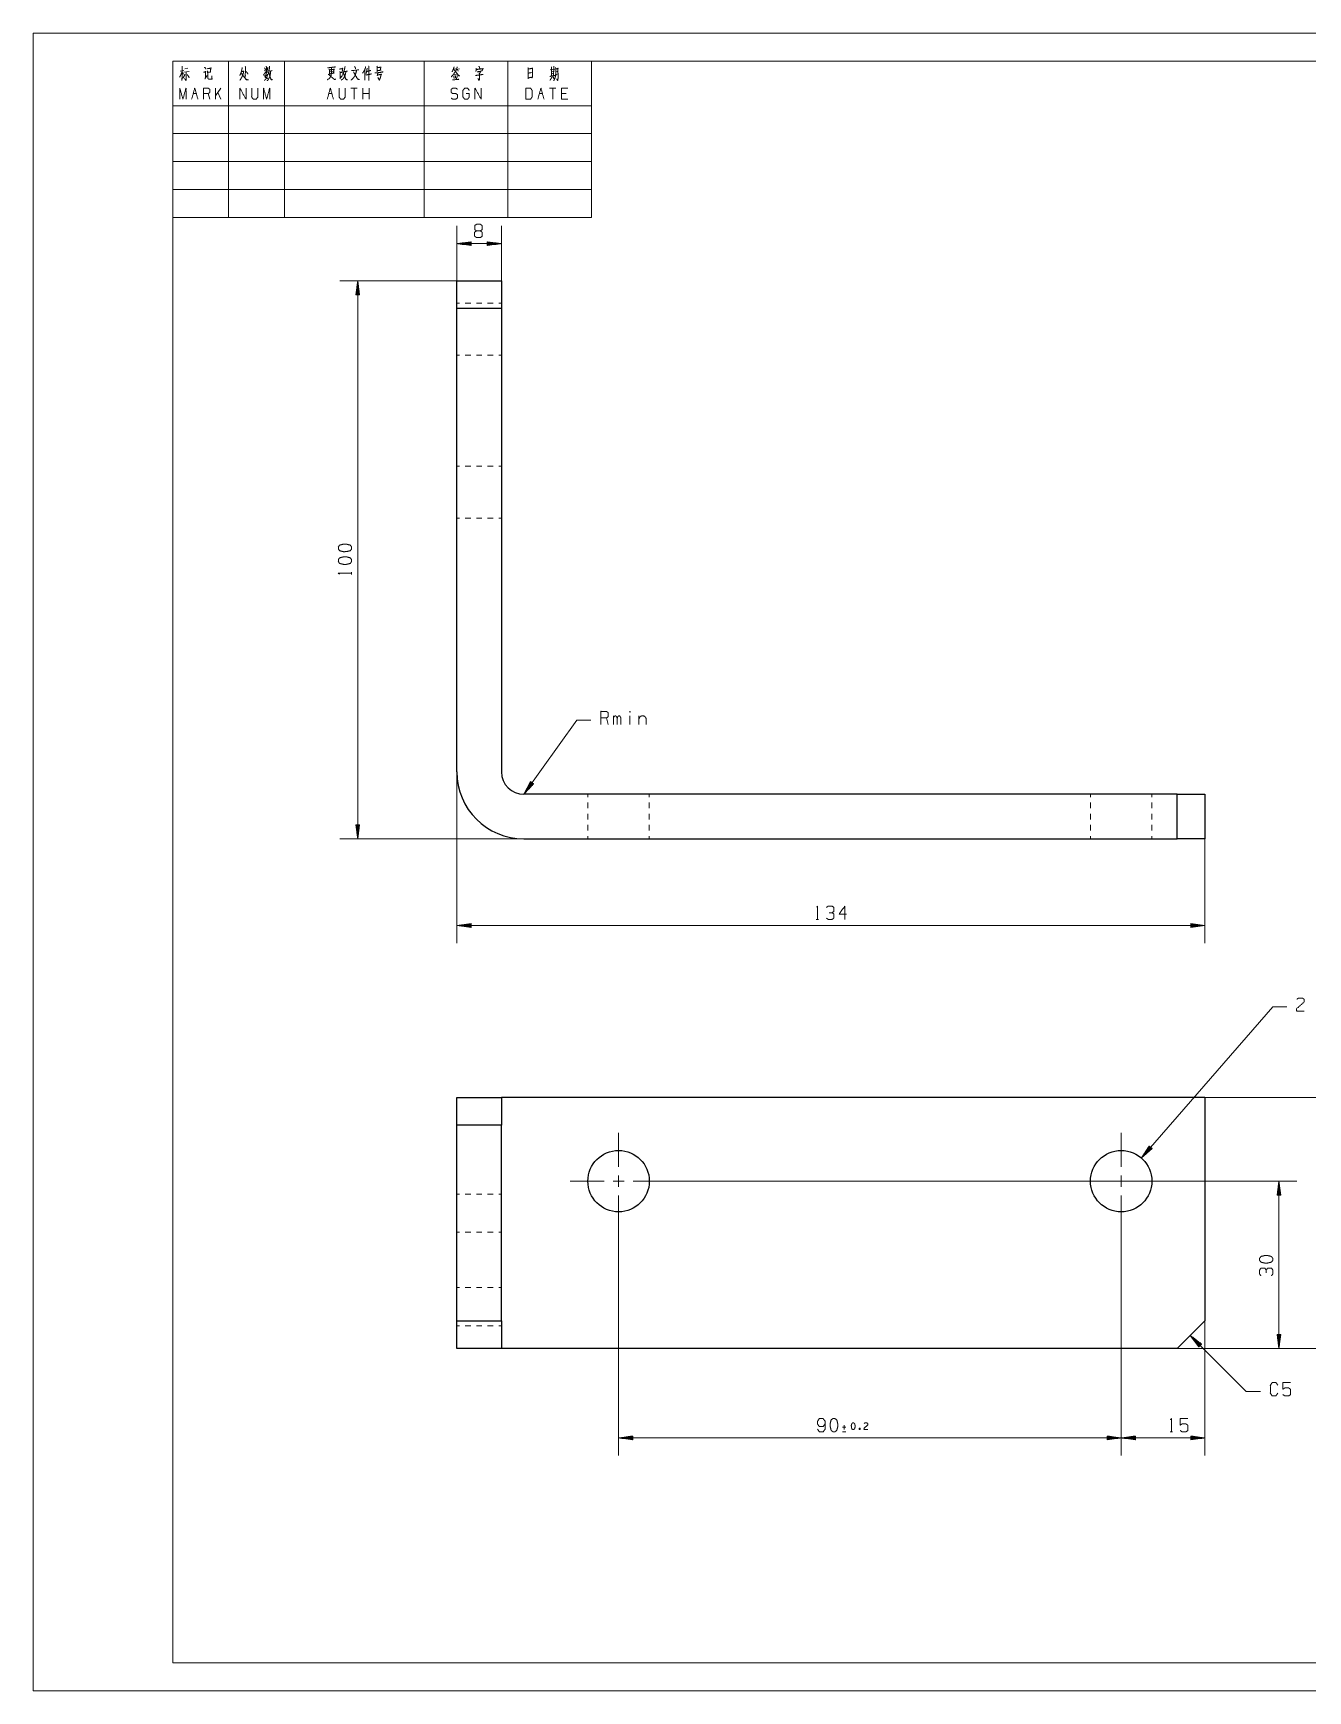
# Model space of a CAD drawing. Header units: millimetres. Extents: x 0 to 420, y 0 to 297.
# Drawn here: x 0 to 228.3, y 0 to 297 of the extents above; entities that cross this region are included whole.
import ezdxf

# ---------------------------------------------------------------- set-up
doc = ezdxf.new("R2010")
doc.units = ezdxf.units.MM
doc.layers.add('1', color=7, linetype='Continuous', true_color=0xffffff)

msp = doc.modelspace()

# ---------------------------------------------------------------- linework, layer by layer
at = {"layer": '1', "color": 132, "linetype": 'Continuous', "lineweight": 18}
for p, q in [((0, 297), (0, 0)), ((420, 297), (0, 297)), ((25, 292), (25, 264)), ((25, 292), (100, 292)), ((25, 292), (100, 292)), ((25, 292), (100, 292)), ((25, 292), (25, 5)), ((415, 292), (25, 292)), ((35, 292), (35, 264)), ((45, 292), (45, 264)), ((70, 292), (70, 264)), ((85, 292), (85, 264)), ((100, 292), (100, 264)), ((25, 284), (100, 284)), ((25, 279), (100, 279)), ((25, 274), (100, 274)), ((25, 269), (100, 269)), ((25, 264), (100, 264)), ((25, 5), (415, 5)), ((0, 0), (420, 0))]:
    msp.add_line(p, q, dxfattribs=at)
at = {"layer": '1', "color": 95, "linetype": 'Continuous', "lineweight": 18}
for p, q in [((26.34, 290.18), (26.96, 290.3)), ((26.7, 289.95), (26.92, 289.68)), ((26.99, 289.99), (27.95, 290.14)), ((27.13, 290.61), (27.71, 290.74)), ((41.34, 290.22), (42.13, 290.38)), ((42.25, 290.16), (42.79, 290.28)), ((53.17, 290.09), (53.7, 290.18)), ((54.91, 288.87), (55.37, 289.43)), ((75.25, 290.57), (75.67, 290.63)), ((75.35, 290.55), (75.45, 290.24)), ((75.83, 289.64), (75.37, 289.56)), ((75.82, 290.51), (76.35, 290.61)), ((75.98, 290.49), (76.11, 290.16)), ((92.56, 290.43), (93.43, 290.55)), ((92.84, 290.07), (93.11, 290.14)), ((92.86, 289.72), (93.09, 289.78)), ((93.6, 290.05), (93.85, 290.12)), ((28.66, 286.17), (29.22, 286.17)), ((31.62, 285.18), (31.34, 286.17)), ((33.59, 287.14), (32.63, 285.78)), ((32.63, 285.18), (32.63, 287.14)), ((33.59, 285.18), (33.04, 286.36)), ((52.94, 286.17), (53.49, 286.17)), ((58.02, 287.14), (56.9, 287.14)), ((57.46, 287.14), (57.46, 285.18)), ((59.02, 285.18), (59.02, 287.14)), ((60.14, 286.17), (59.02, 286.17)), ((60.14, 285.18), (60.14, 287.14)), ((90.65, 286.17), (91.2, 286.17)), ((93.6, 287.14), (92.49, 287.14)), ((93.05, 287.14), (93.05, 285.18)), ((95.45, 286.17), (94.61, 286.17)), ((57.03, 200.02), (57.03, 200.44)), ((102.99, 173.11), (102.65, 174.31)), ((103.92, 173.11), (103.92, 174.68)), ((106.87, 174.68), (106.87, 173.11)), ((108.47, 174.68), (108.47, 173.11)), ((140.24, 138.22), (140.66, 138.22)), ((145.24, 47.62), (145.24, 46.82)), ((145.52, 47.22), (144.96, 47.22)), ((144.96, 46.43), (145.52, 46.43)), ((203.62, 46.41), (204.04, 46.41))]:
    msp.add_line(p, q, dxfattribs=at)
at = {"layer": '1', "color": 13, "linetype": 'Continuous', "lineweight": 18}
for p, q in [((75.87, 252.64), (75.87, 262.46)), ((83.87, 252.64), (83.87, 262.46)), ((78.41, 259.62), (75.87, 259.29)), ((75.87, 259.29), (78.41, 258.95)), ((83.87, 259.29), (75.87, 259.29)), ((78.41, 259.31), (76.07, 259.31)), ((78.41, 259.26), (76.07, 259.26)), ((78.41, 259.36), (76.45, 259.36)), ((78.41, 259.21), (76.45, 259.21)), ((78.41, 259.41), (76.84, 259.41)), ((78.41, 259.16), (76.84, 259.16)), ((78.41, 259.46), (77.22, 259.46)), ((78.41, 259.11), (77.22, 259.11)), ((78.41, 259.51), (77.61, 259.51)), ((78.41, 259.06), (77.61, 259.06)), ((78.41, 259.56), (78, 259.56)), ((78.41, 259.01), (78, 259.01)), ((78.41, 259.62), (78.38, 259.62)), ((78.41, 259.62), (78.38, 259.62)), ((78.41, 258.95), (78.38, 258.95)), ((78.41, 258.95), (78.38, 258.95)), ((78.41, 258.95), (78.41, 259.62)), ((81.33, 259.62), (81.37, 259.62)), ((81.33, 259.62), (81.37, 259.62)), ((81.33, 259.62), (81.33, 258.95)), ((83.87, 259.29), (81.33, 259.62)), ((81.33, 259.56), (81.75, 259.56)), ((81.33, 259.51), (82.14, 259.51)), ((81.33, 259.46), (82.52, 259.46)), ((81.33, 259.41), (82.91, 259.41)), ((81.33, 259.36), (83.3, 259.36)), ((81.33, 259.31), (83.68, 259.31)), ((81.33, 258.95), (83.87, 259.29)), ((81.33, 259.26), (83.68, 259.26)), ((81.33, 259.21), (83.3, 259.21)), ((81.33, 259.16), (82.91, 259.16)), ((81.33, 259.11), (82.52, 259.11)), ((81.33, 259.06), (82.14, 259.06)), ((81.33, 259.01), (81.75, 259.01)), ((81.33, 258.95), (81.37, 258.95)), ((81.33, 258.95), (81.37, 258.95)), ((75.87, 252.64), (54.94, 252.64)), ((58.12, 252.64), (57.78, 250.1)), ((58.45, 250.1), (58.12, 252.64)), ((58.12, 252.64), (58.12, 152.64)), ((57.78, 250.1), (58.45, 250.1)), ((57.79, 250.1), (57.79, 250.13)), ((57.79, 250.1), (57.79, 250.13)), ((57.84, 250.1), (57.84, 250.51)), ((57.89, 250.1), (57.89, 250.9)), ((57.94, 250.1), (57.94, 251.29)), ((57.99, 250.1), (57.99, 251.67)), ((58.04, 250.1), (58.04, 252.06)), ((58.09, 250.1), (58.09, 252.44)), ((58.14, 250.1), (58.14, 252.44)), ((58.19, 250.1), (58.19, 252.06)), ((58.25, 250.1), (58.25, 251.67)), ((58.3, 250.1), (58.3, 251.29)), ((58.35, 250.1), (58.35, 250.9)), ((58.4, 250.1), (58.4, 250.51)), ((58.45, 250.1), (58.45, 250.13)), ((58.45, 250.1), (58.45, 250.13)), ((97.34, 173.92), (87.87, 160.64)), ((99.88, 173.92), (97.34, 173.92)), ((75.87, 164.64), (75.87, 133.95)), ((89.08, 162.9), (87.87, 160.64)), ((87.87, 160.64), (89.62, 162.51)), ((89.33, 162.72), (87.97, 160.81)), ((89.37, 162.69), (88.01, 160.78)), ((89.29, 162.75), (88.15, 161.15)), ((89.41, 162.66), (88.27, 161.06)), ((89.24, 162.78), (88.33, 161.49)), ((89.2, 162.81), (88.51, 161.84)), ((89.45, 162.63), (88.54, 161.35)), ((89.16, 162.84), (88.7, 162.18)), ((89.49, 162.6), (88.8, 161.63)), ((89.12, 162.87), (88.88, 162.53)), ((89.08, 162.9), (89.06, 162.87)), ((89.08, 162.9), (89.06, 162.87)), ((89.53, 162.57), (89.07, 161.92)), ((89.62, 162.51), (89.08, 162.9)), ((89.58, 162.54), (89.33, 162.2)), ((89.62, 162.51), (89.6, 162.49)), ((89.62, 162.51), (89.6, 162.49)), ((57.78, 155.18), (58.12, 152.64)), ((58.45, 155.18), (57.78, 155.18)), ((57.79, 155.18), (57.79, 155.14)), ((57.79, 155.18), (57.79, 155.14)), ((57.84, 155.18), (57.84, 154.76)), ((57.89, 155.18), (57.89, 154.37)), ((57.94, 155.18), (57.94, 153.99)), ((57.99, 155.18), (57.99, 153.6)), ((58.04, 155.18), (58.04, 153.21)), ((58.09, 155.18), (58.09, 152.83)), ((58.12, 152.64), (58.45, 155.18)), ((58.14, 155.18), (58.14, 152.83)), ((58.19, 155.18), (58.19, 153.21)), ((58.25, 155.18), (58.25, 153.6)), ((58.3, 155.18), (58.3, 153.99)), ((58.35, 155.18), (58.35, 154.37)), ((58.4, 155.18), (58.4, 154.76)), ((58.45, 155.18), (58.45, 155.14)), ((58.45, 155.18), (58.45, 155.14)), ((87.87, 152.64), (54.94, 152.64)), ((209.84, 152.64), (209.84, 133.95)), ((78.41, 137.46), (75.87, 137.12)), ((75.87, 137.12), (78.41, 136.79)), ((209.84, 137.12), (75.87, 137.12)), ((78.41, 137.15), (76.07, 137.15)), ((78.41, 137.1), (76.07, 137.1)), ((78.41, 137.2), (76.45, 137.2)), ((78.41, 137.05), (76.45, 137.05)), ((78.41, 137.25), (76.84, 137.25)), ((78.41, 137), (76.84, 137)), ((78.41, 137.3), (77.22, 137.3)), ((78.41, 136.95), (77.22, 136.95)), ((78.41, 137.35), (77.61, 137.35)), ((78.41, 136.9), (77.61, 136.9)), ((78.41, 137.4), (78, 137.4)), ((78.41, 136.85), (78, 136.85)), ((78.41, 137.45), (78.38, 137.45)), ((78.41, 137.45), (78.38, 137.45)), ((78.41, 136.79), (78.38, 136.79)), ((78.41, 136.79), (78.38, 136.79)), ((78.41, 136.79), (78.41, 137.46)), ((207.3, 137.46), (207.3, 136.79)), ((209.84, 137.12), (207.3, 137.46)), ((207.3, 137.45), (207.33, 137.45)), ((207.3, 137.45), (207.33, 137.45)), ((207.3, 137.4), (207.72, 137.4)), ((207.3, 137.35), (208.11, 137.35)), ((207.3, 137.3), (208.49, 137.3)), ((207.3, 137.25), (208.88, 137.25)), ((207.3, 137.2), (209.26, 137.2)), ((207.3, 137.15), (209.65, 137.15)), ((207.3, 136.79), (209.84, 137.12)), ((207.3, 137.1), (209.65, 137.1)), ((207.3, 137.05), (209.26, 137.05)), ((207.3, 137), (208.88, 137)), ((207.3, 136.95), (208.49, 136.95)), ((207.3, 136.9), (208.11, 136.9)), ((207.3, 136.85), (207.72, 136.85)), ((207.3, 136.79), (207.33, 136.79)), ((207.3, 136.79), (207.33, 136.79)), ((198.45, 95.47), (221.97, 122.56)), ((221.97, 122.56), (224.51, 122.56)), ((209.84, 106.32), (236.61, 106.32)), ((199.86, 97.61), (198.45, 95.47)), ((198.45, 95.47), (200.37, 97.17)), ((200.09, 97.41), (198.55, 95.63)), ((200.13, 97.37), (198.59, 95.6)), ((200.06, 97.44), (198.77, 95.96)), ((200.17, 97.34), (198.88, 95.86)), ((200.02, 97.47), (198.98, 96.28)), ((200.21, 97.31), (199.18, 96.12)), ((199.98, 97.51), (199.2, 96.61)), ((199.94, 97.54), (199.41, 96.93)), ((200.25, 97.27), (199.47, 96.37)), ((199.9, 97.57), (199.63, 97.26)), ((200.29, 97.24), (199.76, 96.63)), ((199.86, 97.61), (199.84, 97.58)), ((199.86, 97.61), (199.84, 97.58)), ((200.37, 97.17), (199.86, 97.61)), ((200.32, 97.21), (200.05, 96.89)), ((200.36, 97.17), (200.34, 97.15)), ((200.36, 97.17), (200.34, 97.15)), ((113.52, 91.32), (226.27, 91.32)), ((223.09, 91.32), (222.76, 88.78)), ((222.81, 88.78), (222.81, 89.2)), ((222.86, 88.78), (222.86, 89.58)), ((222.91, 88.78), (222.91, 89.97)), ((222.96, 88.78), (222.96, 90.35)), ((223.01, 88.78), (223.01, 90.74)), ((223.06, 88.78), (223.06, 91.13)), ((223.42, 88.78), (223.09, 91.32)), ((223.09, 91.32), (223.09, 61.32)), ((223.12, 88.78), (223.12, 91.13)), ((223.17, 88.78), (223.17, 90.74)), ((223.22, 88.78), (223.22, 90.35)), ((223.27, 88.78), (223.27, 89.97)), ((223.32, 88.78), (223.32, 89.58)), ((223.37, 88.78), (223.37, 89.2)), ((222.76, 88.78), (222.76, 88.81)), ((222.76, 88.78), (222.76, 88.81)), ((222.76, 88.78), (223.42, 88.78)), ((223.42, 88.78), (223.42, 88.81)), ((223.42, 88.78), (223.42, 88.81)), ((104.84, 82.64), (104.84, 42.14)), ((194.84, 82.64), (194.84, 42.14)), ((194.84, 82.64), (194.84, 42.14)), ((209.84, 66.32), (209.84, 42.14)), ((209.25, 62.13), (207.21, 63.69)), ((207.21, 63.69), (208.77, 61.66)), ((217.25, 53.65), (207.21, 63.69)), ((208.99, 61.88), (207.33, 63.54)), ((209.03, 61.91), (207.37, 63.57)), ((208.96, 61.84), (207.57, 63.23)), ((209.06, 61.95), (207.68, 63.34)), ((208.92, 61.8), (207.81, 62.92)), ((209.1, 61.98), (207.99, 63.1)), ((208.88, 61.77), (208.04, 62.61)), ((209.14, 62.02), (208.29, 62.86)), ((209.17, 62.06), (208.6, 62.62)), ((209.21, 62.09), (208.91, 62.39)), ((222.76, 63.86), (222.76, 63.83)), ((222.76, 63.86), (222.76, 63.83)), ((222.76, 63.86), (223.09, 61.32)), ((223.42, 63.86), (222.76, 63.86)), ((222.81, 63.86), (222.81, 63.44)), ((222.86, 63.86), (222.86, 63.05)), ((222.91, 63.86), (222.91, 62.67)), ((222.96, 63.86), (222.96, 62.28)), ((223.01, 63.86), (223.01, 61.9)), ((223.06, 63.86), (223.06, 61.51)), ((223.09, 61.32), (223.42, 63.86)), ((223.12, 63.86), (223.12, 61.51)), ((223.17, 63.86), (223.17, 61.9)), ((223.22, 63.86), (223.22, 62.28)), ((223.27, 63.86), (223.27, 62.67)), ((223.32, 63.86), (223.32, 63.05)), ((223.37, 63.86), (223.37, 63.44)), ((223.42, 63.86), (223.42, 63.83)), ((223.42, 63.86), (223.42, 63.83)), ((204.84, 61.32), (226.27, 61.32)), ((204.84, 61.32), (236.61, 61.32)), ((208.85, 61.73), (208.28, 62.3)), ((208.81, 61.7), (208.52, 61.99)), ((208.78, 61.66), (208.75, 61.68)), ((208.78, 61.66), (208.75, 61.68)), ((208.77, 61.66), (209.25, 62.13)), ((209.24, 62.13), (209.22, 62.15)), ((209.24, 62.13), (209.22, 62.15)), ((217.25, 53.65), (219.79, 53.65)), ((107.38, 45.65), (104.84, 45.32)), ((104.84, 45.32), (107.38, 44.98)), ((194.84, 45.32), (104.84, 45.32)), ((107.38, 45.34), (105.03, 45.34)), ((107.38, 45.29), (105.03, 45.29)), ((107.38, 45.39), (105.42, 45.39)), ((107.38, 45.24), (105.42, 45.24)), ((107.38, 45.44), (105.81, 45.44)), ((107.38, 45.19), (105.81, 45.19)), ((107.38, 45.49), (106.19, 45.49)), ((107.38, 45.14), (106.19, 45.14)), ((107.38, 45.55), (106.58, 45.55)), ((107.38, 45.09), (106.58, 45.09)), ((107.38, 45.6), (106.96, 45.6)), ((107.38, 45.04), (106.96, 45.04)), ((107.38, 45.65), (107.35, 45.65)), ((107.38, 45.65), (107.35, 45.65)), ((107.38, 44.99), (107.35, 44.99)), ((107.38, 44.99), (107.35, 44.99)), ((107.38, 44.98), (107.38, 45.65)), ((192.3, 45.65), (192.33, 45.65)), ((192.3, 45.65), (192.33, 45.65)), ((192.3, 45.65), (192.3, 44.98)), ((194.84, 45.32), (192.3, 45.65)), ((192.3, 45.6), (192.72, 45.6)), ((192.3, 45.55), (193.11, 45.55)), ((192.3, 45.49), (193.49, 45.49)), ((192.3, 45.44), (193.88, 45.44)), ((192.3, 45.39), (194.26, 45.39)), ((192.3, 45.34), (194.65, 45.34)), ((192.3, 44.98), (194.84, 45.32)), ((192.3, 45.29), (194.65, 45.29)), ((192.3, 45.24), (194.26, 45.24)), ((192.3, 45.19), (193.88, 45.19)), ((192.3, 45.14), (193.49, 45.14)), ((192.3, 45.09), (193.11, 45.09)), ((192.3, 45.04), (192.72, 45.04)), ((192.3, 44.99), (192.33, 44.99)), ((192.3, 44.99), (192.33, 44.99)), ((197.38, 45.65), (194.84, 45.32)), ((194.84, 45.32), (197.38, 44.98)), ((194.84, 45.32), (209.84, 45.32)), ((197.38, 45.34), (195.03, 45.34)), ((197.38, 45.29), (195.03, 45.29)), ((197.38, 45.39), (195.42, 45.39)), ((197.38, 45.24), (195.42, 45.24)), ((197.38, 45.44), (195.81, 45.44)), ((197.38, 45.19), (195.81, 45.19)), ((197.38, 45.49), (196.19, 45.49)), ((197.38, 45.14), (196.19, 45.14)), ((197.38, 45.55), (196.58, 45.55)), ((197.38, 45.09), (196.58, 45.09)), ((197.38, 45.6), (196.96, 45.6)), ((197.38, 45.04), (196.96, 45.04)), ((197.38, 45.65), (197.35, 45.65)), ((197.38, 45.65), (197.35, 45.65)), ((197.38, 44.99), (197.35, 44.99)), ((197.38, 44.99), (197.35, 44.99)), ((197.38, 44.98), (197.38, 45.65)), ((207.3, 45.65), (207.33, 45.65)), ((207.3, 45.65), (207.33, 45.65)), ((207.3, 45.65), (207.3, 44.98)), ((209.84, 45.32), (207.3, 45.65)), ((207.3, 45.6), (207.72, 45.6)), ((207.3, 45.55), (208.11, 45.55)), ((207.3, 45.49), (208.49, 45.49)), ((207.3, 45.44), (208.88, 45.44)), ((207.3, 45.39), (209.26, 45.39)), ((207.3, 45.34), (209.65, 45.34)), ((207.3, 44.98), (209.84, 45.32)), ((207.3, 45.29), (209.65, 45.29)), ((207.3, 45.24), (209.26, 45.24)), ((207.3, 45.19), (208.88, 45.19)), ((207.3, 45.14), (208.49, 45.14)), ((207.3, 45.09), (208.11, 45.09)), ((207.3, 45.04), (207.72, 45.04)), ((207.3, 44.99), (207.33, 44.99)), ((207.3, 44.99), (207.33, 44.99))]:
    msp.add_line(p, q, dxfattribs=at)
at = {"layer": '1', "color": 30, "linetype": 'Continuous', "lineweight": 25}
for p, q in [((75.87, 252.64), (83.87, 252.64)), ((75.87, 247.64), (75.87, 252.64)), ((83.87, 252.64), (83.87, 247.64)), ((83.87, 247.64), (75.87, 247.64)), ((75.87, 164.64), (75.87, 247.64)), ((83.87, 247.64), (83.87, 164.64)), ((204.84, 160.64), (87.87, 160.64)), ((204.84, 160.64), (209.84, 160.64)), ((204.84, 152.64), (204.84, 160.64)), ((209.84, 160.64), (209.84, 152.64)), ((87.87, 152.64), (204.84, 152.64)), ((209.84, 152.64), (204.84, 152.64)), ((75.87, 101.32), (75.87, 106.32)), ((75.87, 106.32), (83.87, 106.32)), ((83.87, 106.32), (83.87, 101.32)), ((209.84, 106.32), (87.87, 106.32)), ((209.84, 106.32), (209.84, 66.32)), ((75.87, 66.32), (75.87, 101.32)), ((83.87, 101.32), (75.87, 101.32)), ((83.87, 66.32), (83.87, 101.32)), ((75.87, 61.32), (75.87, 66.32)), ((75.87, 66.32), (83.87, 66.32)), ((83.87, 66.32), (83.87, 61.32)), ((204.84, 61.32), (209.84, 66.32)), ((83.87, 61.32), (75.87, 61.32)), ((204.84, 61.32), (87.87, 61.32))]:
    msp.add_line(p, q, dxfattribs=at)
at = {"layer": '1', "color": 43, "linetype": 'Continuous', "lineweight": 18}
for p, q in [((76.37, 248.6), (75.87, 248.6)), ((78.37, 248.6), (77.37, 248.6)), ((80.37, 248.6), (79.37, 248.6)), ((82.37, 248.6), (81.37, 248.6)), ((83.87, 248.6), (83.37, 248.6)), ((75.87, 239.32), (76.37, 239.32)), ((77.37, 239.32), (78.37, 239.32)), ((79.37, 239.32), (80.37, 239.32)), ((81.37, 239.32), (82.37, 239.32)), ((83.37, 239.32), (83.87, 239.32)), ((76.37, 219.4), (75.87, 219.4)), ((78.37, 219.4), (77.37, 219.4)), ((80.37, 219.4), (79.37, 219.4)), ((82.37, 219.4), (81.37, 219.4)), ((83.87, 219.4), (83.37, 219.4)), ((75.87, 210.11), (76.37, 210.11)), ((77.37, 210.11), (78.37, 210.11)), ((79.37, 210.11), (80.37, 210.11)), ((81.37, 210.11), (82.37, 210.11)), ((83.37, 210.11), (83.87, 210.11)), ((99.34, 160.64), (99.34, 160.14)), ((110.34, 160.14), (110.34, 160.64)), ((189.34, 160.64), (189.34, 160.14)), ((200.34, 160.14), (200.34, 160.64)), ((99.34, 159.14), (99.34, 158.14)), ((110.34, 158.14), (110.34, 159.14)), ((189.34, 159.14), (189.34, 158.14)), ((200.34, 158.14), (200.34, 159.14)), ((99.34, 157.14), (99.34, 156.14)), ((99.34, 155.14), (99.34, 154.14)), ((110.34, 156.14), (110.34, 157.14)), ((110.34, 154.14), (110.34, 155.14)), ((189.34, 157.14), (189.34, 156.14)), ((189.34, 155.14), (189.34, 154.14)), ((200.34, 156.14), (200.34, 157.14)), ((200.34, 154.14), (200.34, 155.14)), ((99.34, 153.14), (99.34, 152.64)), ((110.34, 152.64), (110.34, 153.14)), ((189.34, 153.14), (189.34, 152.64)), ((200.34, 152.64), (200.34, 153.14)), ((76.37, 89), (75.87, 89)), ((78.37, 89), (77.37, 89)), ((80.37, 89), (79.37, 89)), ((82.37, 89), (81.37, 89)), ((83.87, 89), (83.37, 89)), ((76.37, 82.15), (75.87, 82.15)), ((78.37, 82.15), (77.37, 82.15)), ((80.37, 82.15), (79.37, 82.15)), ((82.37, 82.15), (81.37, 82.15)), ((83.87, 82.15), (83.37, 82.15)), ((75.87, 72.26), (76.37, 72.26)), ((77.37, 72.26), (78.37, 72.26)), ((79.37, 72.26), (80.37, 72.26)), ((81.37, 72.26), (82.37, 72.26)), ((83.37, 72.26), (83.87, 72.26)), ((75.87, 65.41), (76.37, 65.41)), ((77.37, 65.41), (78.37, 65.41)), ((79.37, 65.41), (80.37, 65.41)), ((81.37, 65.41), (82.37, 65.41)), ((83.37, 65.41), (83.87, 65.41))]:
    msp.add_line(p, q, dxfattribs=at)
at = {"layer": '1', "color": 252, "linetype": 'Continuous', "lineweight": 18}
for p, q in [((104.84, 93.91), (104.84, 99.99)), ((194.84, 93.91), (194.84, 99.99)), ((104.84, 90.32), (104.84, 92.32)), ((194.84, 90.32), (194.84, 92.32)), ((102.25, 91.32), (96.17, 91.32)), ((103.84, 91.32), (105.84, 91.32)), ((107.43, 91.32), (113.52, 91.32)), ((192.25, 91.32), (186.17, 91.32)), ((193.84, 91.32), (195.84, 91.32)), ((197.43, 91.32), (203.52, 91.32)), ((104.84, 88.73), (104.84, 82.64)), ((194.84, 88.73), (194.84, 82.64))]:
    msp.add_line(p, q, dxfattribs=at)
at = {"layer": '1', "color": 30, "linetype": 'Continuous', "lineweight": 25}
for centre in [(104.84, 91.32), (194.84, 91.32)]:
    msp.add_circle(centre, 5.5, dxfattribs=at)
for radius in [12, 4]:
    msp.add_arc((87.87, 164.64), radius, 180, 270, dxfattribs=at)
at = {"layer": '1', "color": 95, "linetype": 'Continuous', "lineweight": 18}
for points, knots in [([(26.67, 291.07), (26.66, 288.89), (26.63, 288.5), (26.61, 288.71), (26.64, 288.94)], [0, 0, 0.723303, 0.854546, 0.923601, 1, 1]), ([(41.73, 291.07), (41.76, 290.92), (41.76, 289.78), (41.73, 289.93), (41.76, 290.05)], [0, 0, 0.094654, 0.823636, 0.91829, 1, 1]), ([(42.33, 291.11), (42.33, 290.98), (42.32, 290.76), (42.27, 290.47), (42.23, 290.16), (42.17, 289.91), (42.1, 289.68), (42.08, 289.62)], [0, 0, 0.081852, 0.232243, 0.425429, 0.63211, 0.800313, 0.957953, 1, 1]), ([(60.08, 291.07), (60.12, 290.98), (60.09, 291.03), (60.11, 288.54), (60.09, 288.73), (60.11, 289.04)], [0, 0, 0.029975, 0.04619, 0.840789, 0.900562, 1, 1]), ([(61.57, 291.07), (61.63, 290.82), (61.63, 290.09), (61.63, 290.28), (62.33, 290.38), (62.21, 290.38), (62.24, 290.9), (62.26, 290.98), (62.29, 290.92), (62.19, 290.9), (61.63, 290.82)], [0, 0, 0.076614, 0.294117, 0.350048, 0.563214, 0.598361, 0.753971, 0.779215, 0.799829, 0.831205, 1, 1]), ([(79.78, 291.09), (79.89, 290.96), (79.93, 290.86), (79.96, 290.69)], [0, 0, 0.364604, 0.619196, 1, 1]), ([(93.21, 291.11), (93.24, 290.98), (93.19, 289.37)], [0, 0, 0.073211, 1, 1]), ([(26.67, 290.16), (26.6, 289.91), (26.48, 289.62), (26.35, 289.35), (26.23, 289.14)], [0, 0, 0.233514, 0.515368, 0.78555, 1, 1]), ([(27.18, 289.66), (27.17, 289.58), (26.86, 288.96)], [0, 0, 0.108202, 1, 1]), ([(27.37, 289.99), (27.42, 289.87), (27.42, 288.83), (27.4, 288.6), (27.39, 288.52), (27.11, 288.85), (27.39, 288.56)], [0, 0, 0.056947, 0.504404, 0.603051, 0.639405, 0.826366, 1, 1]), ([(27.61, 289.58), (27.87, 289.16), (27.92, 289), (27.81, 289.27)], [0, 0, 0.516563, 0.696901, 1, 1]), ([(30.53, 289.99), (30.92, 290.09), (30.86, 290.16), (30.83, 288.96), (30.77, 288.83), (31.12, 289.41)], [0, 0, 0.158008, 0.19221, 0.673433, 0.728446, 1, 1]), ([(30.7, 290.88), (30.87, 290.72), (30.92, 290.63), (30.92, 290.53), (30.9, 290.67)], [0, 0, 0.413146, 0.573572, 0.750721, 1, 1]), ([(31.19, 290.63), (31.87, 290.74), (31.82, 290.8), (31.73, 290.05), (31.82, 290.05), (31.25, 289.99)], [0, 0, 0.313958, 0.349012, 0.694882, 0.735357, 1, 1]), ([(31.22, 290.22), (31.25, 289.91), (31.25, 289.2), (31.27, 288.98), (31.3, 288.87), (31.34, 288.81), (31.41, 288.77), (31.53, 288.75), (31.66, 288.73), (32.03, 288.79), (32, 289.33), (32, 288.79)], [0, 0, 0.097093, 0.316208, 0.387239, 0.42073, 0.444406, 0.470581, 0.507596, 0.549105, 0.664641, 0.832445, 1, 1]), ([(37.43, 290.84), (37.42, 290.72), (37.34, 290.3), (37.26, 290.01), (37.18, 289.8), (37.09, 289.6), (37.01, 289.43)], [0, 0, 0.084498, 0.36853, 0.573114, 0.721457, 0.873368, 1, 1]), ([(37.28, 290.09), (37.75, 290.18), (37.71, 290.22), (37.68, 290.03), (37.62, 289.76), (37.56, 289.6), (37.48, 289.37), (37.4, 289.18), (37.28, 288.98), (37.2, 288.81), (37.02, 288.56)], [0, 0, 0.202443, 0.228131, 0.308408, 0.425631, 0.500403, 0.604281, 0.689483, 0.790714, 0.870506, 1, 1]), ([(37.28, 289.8), (38.22, 288.62), (38.56, 288.65), (38.54, 288.65), (38.24, 288.67), (38.08, 288.81)], [0, 0, 0.632183, 0.773704, 0.779845, 0.909108, 1, 1]), ([(37.97, 291.05), (38.02, 290.94), (38, 290.84), (37.99, 289.12), (37.97, 289.23), (38, 289.45)], [0, 0, 0.049543, 0.095606, 0.852767, 0.898838, 1, 1]), ([(38.1, 290.16), (38.13, 290.14), (38.4, 289.8), (38.47, 289.68)], [0, 0, 0.059448, 0.761031, 1, 1]), ([(41.75, 290.24), (41.62, 290.01), (41.48, 289.8), (41.35, 289.64), (41.22, 289.49)], [0, 0, 0.287221, 0.555142, 0.786181, 1, 1]), ([(41.34, 289.31), (41.97, 289.45), (41.98, 289.64), (41.98, 289.56), (41.91, 289.31), (41.81, 289.04), (41.7, 288.83), (41.59, 288.71), (41.48, 288.58), (41.41, 288.52)], [0, 0, 0.30447, 0.39258, 0.431622, 0.553714, 0.689469, 0.798362, 0.878841, 0.954752, 1, 1]), ([(41.43, 290.8), (41.56, 290.57), (41.59, 290.43)], [0, 0, 0.640221, 1, 1]), ([(41.72, 289.66), (41.56, 289.08), (41.66, 289.04), (41.78, 289), (41.89, 288.94), (42.04, 288.85)], [0, 0, 0.5291, 0.62629, 0.735524, 0.852093, 1, 1]), ([(41.76, 290.2), (41.94, 290.07), (42.03, 289.97)], [0, 0, 0.613122, 1, 1]), ([(42.03, 290.92), (42.03, 290.82), (41.91, 290.34)], [0, 0, 0.174301, 1, 1]), ([(42.54, 290.16), (42.49, 289.8), (42.45, 289.56), (42.41, 289.35), (42.35, 289.16), (42.23, 288.91), (42.13, 288.73), (42.01, 288.56), (41.92, 288.48)], [0, 0, 0.19438, 0.332636, 0.448614, 0.555649, 0.70616, 0.822692, 0.933847, 1, 1]), ([(42.22, 289.89), (42.25, 289.85), (42.39, 289.27), (42.49, 289), (42.6, 288.71), (42.63, 288.65), (42.85, 288.67), (42.63, 288.69), (42.55, 288.81)], [0, 0, 0.026721, 0.341749, 0.493483, 0.655465, 0.691641, 0.80784, 0.924039, 1, 1]), ([(53.44, 290.84), (53.42, 290.18), (53.41, 289.85), (53.39, 289.66), (53.38, 289.56), (53.36, 289.43), (53.32, 289.31), (53.27, 289.2), (53.14, 289.02), (53, 288.85), (52.79, 288.73), (52.69, 288.67), (52.65, 288.65)], [0, 0, 0.263783, 0.395771, 0.470171, 0.511786, 0.56157, 0.614019, 0.658777, 0.749614, 0.837596, 0.932985, 0.980677, 1, 1]), ([(52.76, 290.82), (52.82, 290.78), (52.85, 290.8), (54.11, 290.94), (54.07, 290.96), (53.92, 290.92)], [0, 0, 0.045522, 0.068286, 0.872626, 0.90344, 1, 1]), ([(52.82, 289.6), (52.89, 289.6), (53.17, 289.37), (53.41, 289.16), (53.63, 288.98), (53.9, 288.71), (54.23, 288.75), (53.92, 288.71), (53.82, 288.79)], [0, 0, 0.033467, 0.197839, 0.340788, 0.472468, 0.649452, 0.797921, 0.939753, 1, 1]), ([(53, 290.59), (53.04, 290.41), (53.04, 289.66), (53.03, 289.7), (53.89, 289.85), (53.8, 289.85), (53.89, 290.63), (53.92, 290.57), (53.87, 290.53), (53.04, 290.43)], [0, 0, 0.051663, 0.252803, 0.264656, 0.500971, 0.524672, 0.738301, 0.756829, 0.773117, 1, 1]), ([(54.88, 290.57), (55.47, 290.67), (55.41, 290.74), (55.34, 290.01), (55.41, 290.01), (54.97, 289.93), (54.94, 290.12), (54.97, 289.89), (54.96, 288.96)], [0, 0, 0.181366, 0.207406, 0.429567, 0.451891, 0.588199, 0.645735, 0.715777, 1, 1]), ([(55.98, 290.12), (55.98, 289.99), (55.92, 289.66), (55.86, 289.47), (55.81, 289.31), (55.73, 289.16), (55.65, 289.02), (55.54, 288.87), (55.31, 288.67), (55.13, 288.58)], [0, 0, 0.067236, 0.249298, 0.354996, 0.450079, 0.537949, 0.629663, 0.725721, 0.894899, 1, 1]), ([(55.85, 291.05), (55.82, 290.8), (55.73, 290.47), (55.62, 290.12), (55.53, 289.89), (55.47, 289.72), (55.41, 289.58)], [0, 0, 0.162457, 0.385014, 0.625897, 0.784413, 0.898493, 1, 1]), ([(55.54, 289.8), (55.59, 289.78), (56.04, 288.67), (56.32, 288.65), (56.06, 288.71), (55.98, 288.83)], [0, 0, 0.024909, 0.644018, 0.787117, 0.926016, 1, 1]), ([(55.62, 290.07), (56.27, 290.2), (56.2, 290.22), (56.08, 290.18)], [0, 0, 0.769962, 0.857327, 1, 1]), ([(57.88, 290.32), (57.88, 290.2), (57.81, 289.91), (57.74, 289.68), (57.65, 289.43), (57.52, 289.23), (57.5, 289.18), (57.42, 289.08), (57.31, 288.94), (57.18, 288.81), (57.06, 288.69), (56.93, 288.58)], [0, 0, 0.060656, 0.206644, 0.323463, 0.452143, 0.571976, 0.593424, 0.659716, 0.74639, 0.834816, 0.918178, 1, 1]), ([(57.02, 290.28), (58.29, 290.43), (58.21, 290.45), (58.12, 290.41)], [0, 0, 0.872478, 0.933903, 1, 1]), ([(57.34, 290.05), (57.4, 290.01), (58.1, 288.75), (58.43, 288.69), (58.12, 288.77), (58.02, 288.89)], [0, 0, 0.030854, 0.652647, 0.79375, 0.930716, 1, 1]), ([(57.56, 291.03), (57.66, 290.84), (57.71, 290.72), (57.74, 290.59)], [0, 0, 0.450481, 0.729637, 1, 1]), ([(59.55, 290.98), (59.48, 290.72), (59.38, 290.47), (59.26, 290.24), (59.14, 290.05), (59, 289.85)], [0, 0, 0.21836, 0.428744, 0.629221, 0.801494, 1, 1]), ([(59.38, 290.41), (59.39, 289.16), (59.39, 288.56), (59.38, 288.69), (59.39, 288.91)], [0, 0, 0.565717, 0.839123, 0.896086, 1, 1]), ([(59.57, 289.49), (60.61, 289.7), (60.53, 289.72), (60.4, 289.66)], [0, 0, 0.826976, 0.886334, 1, 1]), ([(59.8, 290.72), (59.76, 290.38), (59.7, 290.09), (59.64, 289.89), (59.6, 289.76)], [0, 0, 0.34211, 0.644851, 0.86512, 1, 1]), ([(59.8, 290.14), (60.47, 290.32), (60.4, 290.32), (60.28, 290.26)], [0, 0, 0.772509, 0.853435, 1, 1]), ([(61.18, 289.87), (61.37, 289.87), (61.75, 289.91), (62.68, 290.05), (62.58, 290.07), (62.43, 290.03)], [0, 0, 0.10704, 0.322386, 0.855626, 0.914427, 1, 1]), ([(61.73, 289.91), (61.63, 289.41), (61.6, 289.49), (62.38, 289.62), (62.33, 289.7), (62.33, 289.62), (62.24, 289.27), (62.19, 289.04), (62.11, 288.85), (62.05, 288.71), (62.01, 288.6), (61.98, 288.58), (61.72, 289.06), (62, 288.62)], [0, 0, 0.13637, 0.159981, 0.371157, 0.396349, 0.418604, 0.516111, 0.579311, 0.63312, 0.675133, 0.705357, 0.714996, 0.861275, 1, 1]), ([(75.64, 290.3), (75.63, 290.2), (75.39, 289.83), (75.38, 289.78), (75.26, 289.6), (75.06, 289.37), (74.85, 289.16)], [0, 0, 0.074337, 0.387309, 0.418539, 0.575027, 0.79286, 1, 1]), ([(75.37, 290.98), (75.35, 290.84), (75.23, 290.53), (75.13, 290.28), (75.01, 290.07)], [0, 0, 0.148006, 0.485257, 0.758321, 1, 1]), ([(75.12, 288.62), (76.23, 288.73), (76.16, 288.73), (75.99, 288.71)], [0, 0, 0.825897, 0.879998, 1, 1]), ([(75.31, 289.27), (75.38, 289), (75.38, 288.87), (75.37, 289.04)], [0, 0, 0.489807, 0.707975, 1, 1]), ([(75.58, 289.43), (75.64, 289.12), (75.61, 288.96), (75.61, 289.18)], [0, 0, 0.443891, 0.680119, 1, 1]), ([(75.61, 290.16), (76.2, 289.37), (76.43, 289.37), (76.2, 289.39), (76.08, 289.54)], [0, 0, 0.599324, 0.742451, 0.886135, 1, 1]), ([(75.91, 290.98), (75.92, 290.88), (75.75, 290.3)], [0, 0, 0.147218, 1, 1]), ([(75.95, 289.41), (75.95, 289.27), (75.77, 288.69)], [0, 0, 0.19307, 1, 1]), ([(79.2, 289.41), (80.57, 289.6), (80.49, 289.62), (80.28, 289.56)], [0, 0, 0.820202, 0.873508, 1, 1]), ([(79.34, 290.74), (79.34, 290.51), (79.33, 290.34), (79.3, 290.22), (79.27, 290.12)], [0, 0, 0.361949, 0.626223, 0.829034, 1, 1]), ([(79.34, 290.49), (80.57, 290.63), (80.56, 290.67), (80.37, 290.26)], [0, 0, 0.712481, 0.737756, 1, 1]), ([(79.49, 290.07), (80.25, 290.18), (80.21, 290.24), (79.92, 289.72)], [0, 0, 0.533866, 0.586729, 1, 1]), ([(79.87, 289.87), (79.9, 289.76), (79.93, 289.64), (79.94, 289.43), (79.94, 289), (79.93, 288.85), (79.9, 288.65), (79.86, 288.52), (79.64, 288.87), (79.87, 288.56)], [0, 0, 0.049623, 0.1085, 0.204239, 0.404798, 0.471991, 0.568442, 0.629223, 0.820578, 1, 1]), ([(88.61, 290.8), (88.64, 290.59), (88.66, 290.14), (88.67, 289.66), (88.67, 289.6), (88.67, 288.83), (88.67, 288.98), (89.24, 289.1), (89.36, 288.96), (89.39, 289.14), (89.39, 289.39), (89.4, 289.87), (89.42, 290.36), (89.42, 290.78), (89.43, 290.72), (88.66, 290.57)], [0, 0, 0.037589, 0.119519, 0.205166, 0.216331, 0.354043, 0.380097, 0.485125, 0.518622, 0.552532, 0.597196, 0.682843, 0.77221, 0.846648, 0.858119, 1, 1]), ([(88.67, 289.83), (89.24, 289.95), (89.18, 289.97), (89.05, 289.89)], [0, 0, 0.728512, 0.805958, 1, 1]), ([(92.52, 289.25), (93.43, 289.41), (93.38, 289.43), (93.33, 289.37)], [0, 0, 0.873246, 0.919206, 1, 1]), ([(92.86, 289.12), (92.84, 289.02), (92.73, 288.81), (92.62, 288.67), (92.52, 288.56)], [0, 0, 0.157085, 0.51447, 0.781154, 1, 1]), ([(92.8, 290.98), (92.83, 290.86), (92.83, 289.31)], [0, 0, 0.075954, 1, 1]), ([(93.09, 289.18), (93.25, 288.94), (93.25, 288.83), (93.19, 289.02)], [0, 0, 0.497679, 0.671694, 1, 1]), ([(93.55, 290.82), (93.59, 290.59), (93.59, 290.14), (93.57, 289.64), (93.55, 289.33), (93.47, 289), (93.38, 288.79), (93.22, 288.48)], [0, 0, 0.096217, 0.285187, 0.491418, 0.620825, 0.76157, 0.854869, 1, 1]), ([(93.57, 289.52), (93.6, 289.52), (93.84, 289.58)], [0, 0, 0.107799, 1, 1]), ([(93.59, 290.57), (94.03, 290.67), (93.98, 290.74), (93.98, 290.05), (94, 289.12), (93.98, 288.77), (93.97, 288.56), (93.95, 288.5), (93.74, 288.77), (93.94, 288.58)], [0, 0, 0.13308, 0.155522, 0.357051, 0.631901, 0.735808, 0.797028, 0.815849, 0.918301, 1, 1]), ([(26.26, 285.18), (26.26, 287.14), (26.82, 285.18), (27.37, 287.14), (27.37, 285.18)], [0, 0, 0.245192, 0.5, 0.754808, 1, 1]), ([(30.51, 285.18), (30.51, 287.14), (31.34, 287.14), (31.62, 286.96), (31.62, 286.36), (31.34, 286.17), (30.51, 286.17)], [0, 0, 0.400952, 0.571035, 0.639278, 0.761676, 0.829917, 1, 1]), ([(37.01, 285.18), (37.01, 287.14), (38.12, 285.18), (38.12, 287.14)], [0, 0, 0.317574, 0.682426, 1, 1]), ([(39.13, 287.14), (39.13, 285.57), (39.39, 285.18), (39.95, 285.18), (40.24, 285.57), (40.24, 287.14)], [0, 0, 0.337152, 0.438599, 0.557781, 0.662848, 1, 1]), ([(41.25, 285.18), (41.25, 287.14), (41.81, 285.18), (42.36, 287.14), (42.36, 285.18)], [0, 0, 0.245192, 0.5, 0.754808, 1, 1]), ([(54.78, 287.14), (54.78, 285.57), (55.05, 285.18), (55.6, 285.18), (55.89, 285.57), (55.89, 287.14)], [0, 0, 0.337152, 0.438599, 0.557781, 0.662848, 1, 1]), ([(74.85, 285.36), (75.13, 285.18), (75.7, 285.18), (75.98, 285.39), (75.98, 285.97), (75.7, 286.17), (75.15, 286.17), (74.85, 286.36), (74.85, 286.96), (75.15, 287.14), (75.7, 287.14), (75.98, 286.96)], [0, 0, 0.068035, 0.184054, 0.254521, 0.372333, 0.442799, 0.555843, 0.626367, 0.748393, 0.81892, 0.931964, 1, 1]), ([(77.55, 286.17), (78.1, 286.17), (78.1, 285.57), (77.82, 285.18), (77.25, 285.18), (76.97, 285.57), (76.97, 286.75), (77.27, 287.14), (77.81, 287.14), (78.09, 286.75)], [0, 0, 0.103295, 0.214797, 0.304261, 0.410274, 0.499739, 0.718892, 0.809956, 0.910533, 1, 1]), ([(79.11, 285.18), (79.11, 287.14), (80.22, 285.18), (80.22, 287.14)], [0, 0, 0.317574, 0.682426, 1, 1]), ([(88.25, 285.18), (89.07, 285.18), (89.36, 285.57), (89.36, 286.75), (89.07, 287.14), (88.25, 287.14), (88.25, 285.18)], [0, 0, 0.142133, 0.227159, 0.431787, 0.516817, 0.65895, 1, 1]), ([(90.37, 285.18), (90.93, 287.14), (91.48, 285.18)], [0, 0, 0.5, 1, 1]), ([(95.73, 285.18), (94.61, 285.18), (94.61, 287.14), (95.73, 287.14)], [0, 0, 0.265389, 0.734611, 1, 1]), ([(79.39, 261.58), (79.07, 261.8), (79.07, 262.53), (79.39, 262.75), (80.08, 262.75), (80.41, 262.53), (80.41, 261.8), (80.08, 261.58), (79.39, 261.58), (79.05, 261.33), (79.05, 260.63), (79.39, 260.38), (80.08, 260.38), (80.41, 260.6), (80.41, 261.33), (80.08, 261.58)], [0, 0, 0.047573, 0.136085, 0.183658, 0.267814, 0.317164, 0.405676, 0.455027, 0.539182, 0.590296, 0.675757, 0.726869, 0.811025, 0.860375, 0.948887, 1, 1]), ([(57.03, 204.94), (56.78, 205.28), (56.08, 205.45), (55.6, 205.45), (54.88, 205.28), (54.65, 204.94), (54.65, 204.6), (54.88, 204.27), (55.6, 204.09), (56.08, 204.11), (56.78, 204.27), (57.03, 204.6), (57.03, 204.94)], [0, 0, 0.067524, 0.18397, 0.260583, 0.380943, 0.446139, 0.500306, 0.565503, 0.685862, 0.762528, 0.878309, 0.945833, 1, 1]), ([(57.03, 202.66), (56.78, 203), (56.08, 203.18), (55.6, 203.18), (54.88, 203), (54.65, 202.66), (54.65, 202.33), (54.88, 201.99), (55.6, 201.82), (56.08, 201.83), (56.78, 201.99), (57.03, 202.33), (57.03, 202.66)], [0, 0, 0.067524, 0.18397, 0.260583, 0.380943, 0.446139, 0.500306, 0.565503, 0.685862, 0.762528, 0.878309, 0.945833, 1, 1]), ([(54.85, 200.09), (54.65, 200.23), (57.03, 200.23)], [0, 0, 0.093491, 1, 1]), ([(101.64, 173.11), (101.64, 175.48), (102.65, 175.48), (102.99, 175.26), (102.99, 174.53), (102.65, 174.31), (101.64, 174.31)], [0, 0, 0.400951, 0.571034, 0.639278, 0.761673, 0.829917, 1, 1]), ([(106.87, 175.33), (106.9, 175.43), (106.87, 175.51), (106.83, 175.43), (106.87, 175.33)], [0, 0, 0.280645, 0.50001, 0.719364, 1, 1]), ([(103.92, 174.21), (103.97, 174.48), (104.15, 174.66), (104.35, 174.66), (104.52, 174.48), (104.59, 174.21), (104.59, 173.11)], [0, 0, 0.118879, 0.224456, 0.306984, 0.412558, 0.533084, 1, 1]), ([(104.59, 174.21), (104.65, 174.48), (104.82, 174.66), (105.03, 174.66), (105.19, 174.48), (105.26, 174.21), (105.26, 173.11)], [0, 0, 0.118605, 0.223939, 0.313761, 0.413912, 0.53416, 1, 1]), ([(108.47, 174.08), (108.58, 174.38), (108.77, 174.61), (109.02, 174.68), (109.25, 174.68), (109.5, 174.61), (109.69, 174.38), (109.8, 174.08), (109.8, 173.11)], [0, 0, 0.107748, 0.208447, 0.296006, 0.373819, 0.461377, 0.562077, 0.669826, 1, 1]), ([(140.31, 140.39), (140.45, 140.59), (140.45, 138.22)], [0, 0, 0.09349, 1, 1]), ([(143.06, 139.42), (143.4, 139.64), (143.4, 140.37), (143.06, 140.59), (142.37, 140.59), (142.04, 140.37)], [0, 0, 0.153875, 0.429853, 0.583728, 0.846125, 1, 1]), ([(145.67, 139.17), (144.33, 139.17), (145.34, 140.59), (145.34, 138.22)], [0, 0, 0.245869, 0.565294, 1, 1]), ([(142.06, 138.44), (142.37, 138.22), (143.06, 138.22), (143.4, 138.44), (143.4, 139.17), (143.06, 139.42), (142.55, 139.42)], [0, 0, 0.124122, 0.343688, 0.472447, 0.703377, 0.836731, 1, 1]), ([(226.27, 123.9), (226.59, 124.12), (227.28, 124.12), (227.62, 123.9), (227.62, 123.42), (226.25, 122.22), (226.27, 121.75), (227.62, 121.75)], [0, 0, 0.069691, 0.192976, 0.265274, 0.350227, 0.67474, 0.759752, 1, 1]), ([(222, 77.48), (221.75, 77.82), (221.05, 78), (220.57, 78), (219.85, 77.82), (219.62, 77.48), (219.62, 77.15), (219.85, 76.81), (220.57, 76.64), (221.05, 76.65), (221.75, 76.81), (222, 77.15), (222, 77.48)], [0, 0, 0.067527, 0.18397, 0.260584, 0.380943, 0.446141, 0.500306, 0.565504, 0.685863, 0.76253, 0.878309, 0.945835, 1, 1]), ([(220.8, 75.38), (220.57, 75.72), (219.85, 75.72), (219.62, 75.38), (219.62, 74.7), (219.85, 74.36)], [0, 0, 0.153875, 0.429853, 0.583728, 0.846125, 1, 1]), ([(221.77, 74.38), (222, 74.7), (222, 75.38), (221.77, 75.72), (221.05, 75.72), (220.8, 75.38), (220.8, 74.87)], [0, 0, 0.124121, 0.343687, 0.472445, 0.703376, 0.836732, 1, 1]), ([(222.88, 53.32), (222.54, 52.84), (221.89, 52.84), (221.55, 53.32), (221.55, 54.74), (221.89, 55.22), (222.56, 55.22), (222.9, 54.74)], [0, 0, 0.114567, 0.243365, 0.357935, 0.638583, 0.753153, 0.885432, 1, 1]), ([(223.81, 53.07), (224.15, 52.84), (224.84, 52.84), (225.17, 53.07), (225.17, 54.02), (224.84, 54.27), (224.15, 54.27), (223.81, 54.04), (223.81, 55.22), (225.17, 55.22)], [0, 0, 0.062229, 0.168343, 0.230572, 0.376815, 0.441265, 0.54738, 0.609608, 0.790489, 1, 1]), ([(140.47, 46.88), (140.78, 46.41), (141.47, 46.41), (141.81, 46.88), (141.81, 48.31), (141.47, 48.78), (140.78, 48.78), (140.47, 48.31), (140.45, 47.83), (140.78, 47.36), (141.47, 47.36), (141.81, 47.83)], [0, 0, 0.076856, 0.169525, 0.247728, 0.439296, 0.5175, 0.610168, 0.687025, 0.750925, 0.829128, 0.921797, 1, 1]), ([(143.57, 46.41), (143.91, 46.66), (144.09, 47.36), (144.09, 47.83), (143.91, 48.56), (143.57, 48.78), (143.24, 48.78), (142.9, 48.56), (142.72, 47.83), (142.74, 47.36), (142.9, 46.66), (143.24, 46.41), (143.57, 46.41)], [0, 0, 0.067526, 0.183971, 0.260584, 0.380943, 0.446141, 0.500306, 0.565504, 0.685864, 0.762529, 0.87831, 0.945835, 1, 1]), ([(146.93, 46.82), (147.1, 46.94), (147.19, 47.29), (147.19, 47.53), (147.1, 47.89), (146.93, 48), (146.76, 48), (146.6, 47.89), (146.51, 47.53), (146.52, 47.29), (146.6, 46.94), (146.76, 46.82), (146.93, 46.82)], [0, 0, 0.067524, 0.18397, 0.260583, 0.380943, 0.446139, 0.500306, 0.565503, 0.685862, 0.762528, 0.878309, 0.945833, 1, 1]), ([(148.79, 47.89), (148.95, 48), (149.3, 48), (149.47, 47.89), (149.47, 47.65), (148.79, 47.05), (148.79, 46.82), (149.47, 46.82)], [0, 0, 0.069691, 0.192975, 0.265273, 0.350226, 0.674741, 0.759753, 1, 1]), ([(203.69, 48.58), (203.83, 48.78), (203.83, 46.41)], [0, 0, 0.093491, 1, 1]), ([(205.42, 46.63), (205.75, 46.41), (206.44, 46.41), (206.78, 46.63), (206.78, 47.58), (206.44, 47.83), (205.75, 47.83), (205.42, 47.61), (205.42, 48.78), (206.78, 48.78)], [0, 0, 0.062227, 0.168345, 0.230572, 0.376816, 0.441264, 0.547383, 0.609609, 0.79049, 1, 1]), ([(147.9, 46.82), (148.07, 46.82), (148.07, 47.05), (147.9, 47.05), (147.9, 46.82)], [0, 0, 0.207085, 0.5, 0.707085, 1, 1])]:
    msp.add_open_spline(points, degree=1, knots=knots, dxfattribs=at)
for points in [[(28.38, 285.18), (28.94, 287.14), (29.5, 285.18)], [(52.66, 285.18), (53.22, 287.14), (53.77, 285.18)]]:
    msp.add_open_spline(points, degree=1, dxfattribs=at)
at = {"layer": '1', "color": 30, "linetype": 'Continuous', "lineweight": 25}
for points, knots in [([(87.87, 106.32), (86.84, 106.32), (85.05, 106.32), (84.01, 106.32), (83.87, 106.32)], [0, 0, 0.258819, 0.707107, 0.965926, 1, 1]), ([(87.87, 61.32), (86.84, 61.32), (85.05, 61.32), (84.41, 61.32), (83.87, 61.32)], [0, 0, 0.258819, 0.707107, 0.866025, 1, 1])]:
    msp.add_open_spline(points, degree=1, knots=knots, dxfattribs=at)

doc.saveas('drawing.dxf')
